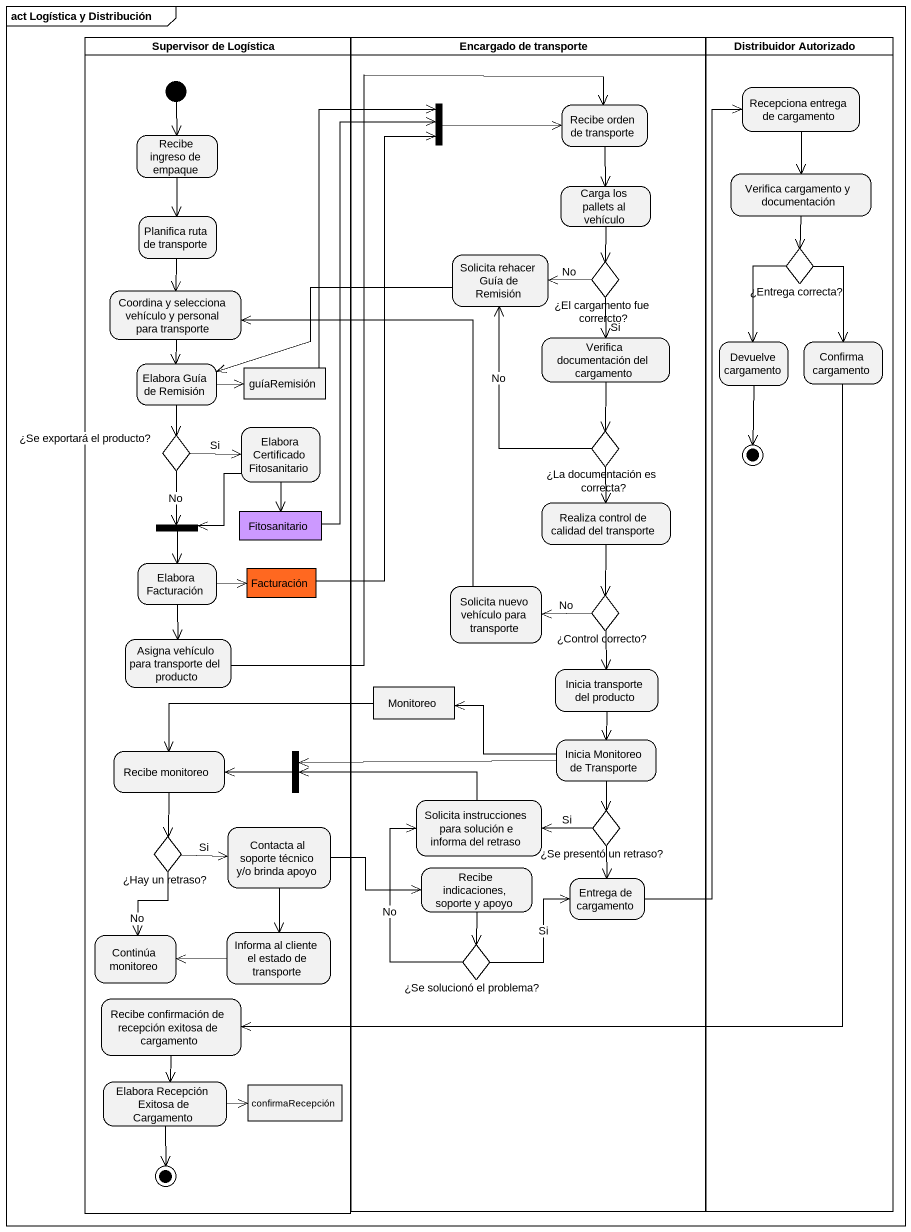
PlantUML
@startuml
mainframe act Logística y Distribución
hide empty description
state "Supervisor de Logística" as Supervisor_de_Logística <<partition>> {
  state "Recibe ingreso de empaque" as Recibe_ingreso_de_empaque
  state "Planifica ruta de transporte" as Planifica_ruta_de_transporte
  state "Coordina y selecciona vehículo y personal para transporte" as Coordina_y_selecciona
  state "Elabora Guía de Remisión" as Elabora_Guía_de_Remisión
  state guíaRemisión <<object>>
  state "Elabora Certificado Fitosanitario" as Elabora_Certificado
  state "¿Se exportará el producto?" as Se_exportará_el_producto <<choice>>
  state Fitosanitario <<object>> #CC99FF
  state "Elabora Facturación" as Elabora_Facturación
  state fork2 <<join>>
  state Facturación <<object>> #FF6820
  state "Asigna vehículo para transporte del producto" as Asigna_vehículo_para
  state "Recibe monitoreo" as Recibe_monitoreo
  state fork3 <<join>>
  state "¿Hay un retraso?" as Hay_un_retraso <<choice>>
  state "Contacta al soporte técnico y/o brinda apoyo" as Contacta_al_soporte_técnico
  state "Continúa monitoreo" as Continúa_monitoreo
  state "Informa al cliente el estado de transporte" as Informa_al_cliente_el
  state "Recibe confirmación de recepción exitosa de cargamento" as Recibe_confirmación_de
  state "Elabora Recepción Exitosa de Cargamento" as Elabora_Recepción_Exitosa
  state confirmaRecepción <<object>>
  [*] --> Recibe_ingreso_de_empaque
  Elabora_Recepción_Exitosa --> [*]
}
state "Encargado de transporte" as Encargado_de_transporte <<partition>> {
  state fork1 <<join>>
  state "Recibe orden de transporte" as Recibe_orden_de_transporte
  state "Carga los pallets al vehículo" as Carga_los_pallets_al
  state "Solicita rehacer Guía de Remisión" as Solicita_rehacer_Guía_de
  state "¿El cargamento fue corrercto?" as El_cargamento_fue_corrercto <<choice>>
  state "Verifica documentación del cargamento" as Verifica_documentación_del
  state "¿La documentación es correcta?" as La_documentación_es_correcta <<choice>>
  state "Realiza control de calidad del transporte" as Realiza_control_de_calidad
  state "Solicita nuevo vehículo para transporte" as Solicita_nuevo_vehículo
  state "¿Control correcto?" as Control_correcto <<choice>>
  state Monitoreo <<object>>
  state "Inicia transporte del producto" as Inicia_transporte_del
  state "Inicia Monitoreo de Transporte" as Inicia_Monitoreo_de
  state "Solicita instrucciones para solución e informa del retraso" as Solicita_instrucciones_para
  state "¿Se presentó un retraso?" as Se_presentó_un_retraso <<choice>>
  state "Recibe indicaciones, soporte y apoyo" as Recibe_indicaciones_soporte
  state "Entrega de cargamento" as Entrega_de_cargamento
  state "¿Se solucionó el problema?" as Se_solucionó_el_problema <<choice>>
}
state "Distribuidor Autorizado" as Distribuidor_Autorizado <<partition>> {
  state "Recepciona entrega de cargamento" as Recepciona_entrega_de
  state "Verifica cargamento y documentación" as Verifica_cargamento_y
  state "¿Entrega correcta?" as Entrega_correcta <<choice>>
  state "Devuelve cargamento" as Devuelve_cargamento
  state "Confirma cargamento" as Confirma_cargamento
  Devuelve_cargamento --> [*]
}
Recepciona_entrega_de --> Verifica_cargamento_y
Recibe_ingreso_de_empaque --> Planifica_ruta_de_transporte
fork1 -right-> Recibe_orden_de_transporte
Recibe_orden_de_transporte --> Carga_los_pallets_al
Carga_los_pallets_al --> El_cargamento_fue_corrercto
Verifica_cargamento_y --> Entrega_correcta
Planifica_ruta_de_transporte --> Coordina_y_selecciona
Solicita_rehacer_Guía_de -left-> Elabora_Guía_de_Remisión
El_cargamento_fue_corrercto -left-> Solicita_rehacer_Guía_de : No
El_cargamento_fue_corrercto --> Verifica_documentación_del : Si
Entrega_correcta --> Devuelve_cargamento
Entrega_correcta --> Confirma_cargamento
Coordina_y_selecciona --> Elabora_Guía_de_Remisión
Elabora_Guía_de_Remisión -right-> guíaRemisión
Elabora_Guía_de_Remisión --> Se_exportará_el_producto
guíaRemisión -up-> fork1
Verifica_documentación_del --> La_documentación_es_correcta
Confirma_cargamento --> Recibe_confirmación_de
Elabora_Certificado --> Fitosanitario
Elabora_Certificado --> fork2
Se_exportará_el_producto -right-> Elabora_Certificado : Si
Se_exportará_el_producto --> fork2 : No
La_documentación_es_correcta -up-> Solicita_rehacer_Guía_de : No
La_documentación_es_correcta --> Realiza_control_de_calidad
Fitosanitario -up-> fork1
Realiza_control_de_calidad --> Control_correcto
Elabora_Facturación -right-> Facturación
Elabora_Facturación --> Asigna_vehículo_para
fork2 --> Elabora_Facturación
Facturación -up-> fork1
Solicita_nuevo_vehículo -up-> Coordina_y_selecciona
Control_correcto -left-> Solicita_nuevo_vehículo : No
Control_correcto --> Inicia_transporte_del
Asigna_vehículo_para -up-> Recibe_orden_de_transporte
Monitoreo -left-> Recibe_monitoreo
Inicia_transporte_del --> Inicia_Monitoreo_de
Recibe_monitoreo --> Hay_un_retraso
fork3 -left-> Recibe_monitoreo
Inicia_Monitoreo_de -left-> Monitoreo
Inicia_Monitoreo_de -left-> fork3
Inicia_Monitoreo_de --> Se_presentó_un_retraso
Solicita_instrucciones_para -left-> fork3
Hay_un_retraso -right-> Contacta_al_soporte_técnico : Si
Hay_un_retraso --> Continúa_monitoreo : No
Contacta_al_soporte_técnico -right-> Recibe_indicaciones_soporte
Contacta_al_soporte_técnico --> Informa_al_cliente_el
Se_presentó_un_retraso -left-> Solicita_instrucciones_para : Si
Se_presentó_un_retraso --> Entrega_de_cargamento
Recibe_indicaciones_soporte --> Se_solucionó_el_problema
Entrega_de_cargamento -up-> Recepciona_entrega_de
Informa_al_cliente_el -left-> Continúa_monitoreo
Se_solucionó_el_problema -up-> Solicita_instrucciones_para : No
Se_solucionó_el_problema -right-> Entrega_de_cargamento : Si
Recibe_confirmación_de --> Elabora_Recepción_Exitosa
Elabora_Recepción_Exitosa -right-> confirmaRecepción
@enduml
